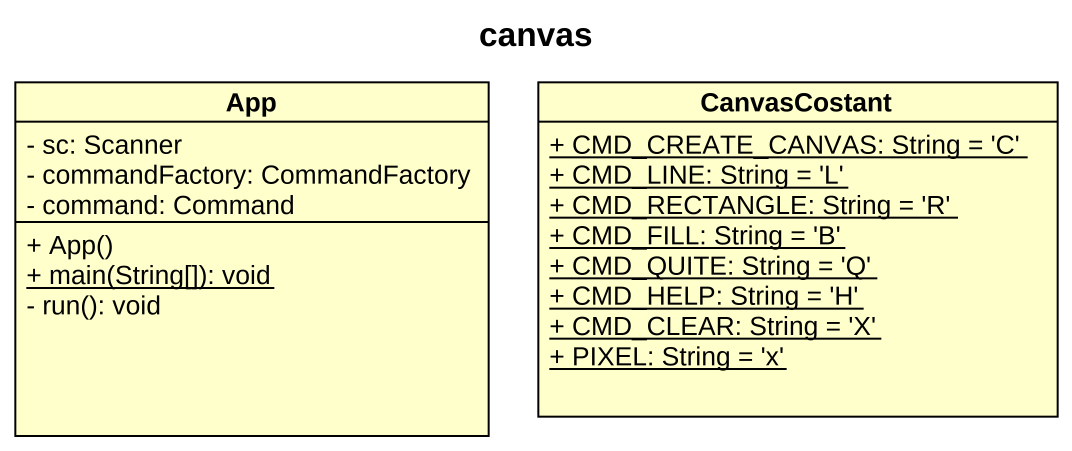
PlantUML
@startuml
title canvas
hide circle
hide empty members
skinparam classAttributeIconSize 0
class App {
  - sc: Scanner
  - commandFactory: CommandFactory
  - command: Command
  + App()
  {static} + main(String[]): void
  - run(): void
}
class CanvasCostant {
  {static} + CMD_CREATE_CANVAS: String = 'C'
  {static} + CMD_LINE: String = 'L'
  {static} + CMD_RECTANGLE: String = 'R'
  {static} + CMD_FILL: String = 'B'
  {static} + CMD_QUITE: String = 'Q'
  {static} + CMD_HELP: String = 'H'
  {static} + CMD_CLEAR: String = 'X'
  {static} + PIXEL: String = 'x'
}
@enduml
